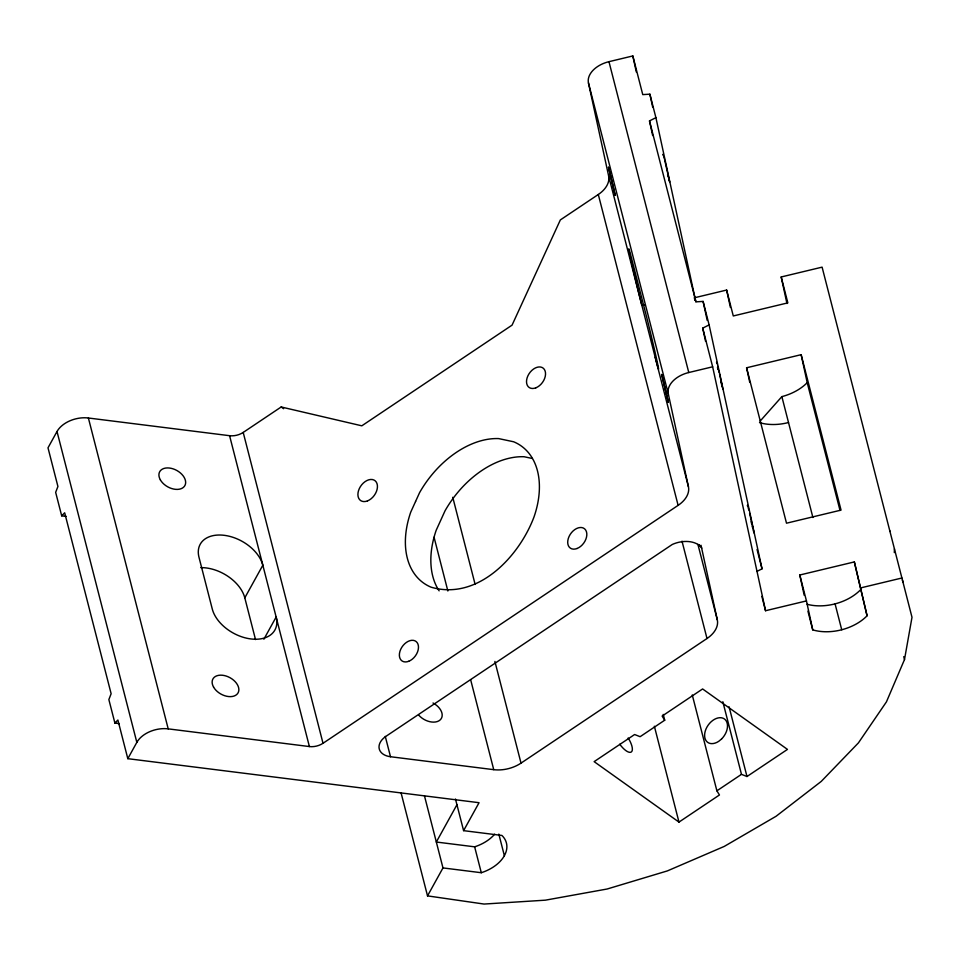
<?xml version="1.0" encoding="UTF-8"?>
<svg xmlns="http://www.w3.org/2000/svg" width="960" height="960" viewBox="0 0 960 960"><rect width="100%" height="100%" fill="white"/><g stroke="black" fill="none" stroke-linecap="round" stroke-linejoin="round"><path stroke-width="1.44" d="M894.312 552.588L894.432 548.868M669.708 182.052L664.68 160.032M754.104 533.052L749.58 513.084M401.04 792.744L427.524 895.884L484.068 904.056L545.412 900.168L607.14 889.008L667.356 870.912L724.248 846.42L776.064 816.276L821.244 781.416L858.42 742.884L886.452 701.844L904.5 659.556L912 617.304L822.096 267.144L781.188 276.972L786.948 303.54M695.82 301.704L655.908 117.66L649.884 94.176L642.756 94.608L632.832 55.944L608.964 61.68A24.552 15.876 -14.4 0 0 588.456 82.92L608.616 175.86A28.056 18.144 -14.4 0 1 598.308 194.496L560.34 219.936L512.064 325.14L361.812 425.82L281.184 406.98L243.204 432.432A14.016 9.06 -14.4 0 1 229.584 435.696L88.392 418.008A24.552 15.876 -14.4 0 0 57.012 431.508L48 447.816L57.924 486.48L55.656 492.348L61.692 515.832L66.156 516.396M427.524 895.884L442.98 867.924L481.296 872.724A35.064 22.68 -14.4 0 0 501.912 835.452L463.596 830.652L479.052 802.704L127.812 758.676L136.836 742.368A24.552 15.876 -14.4 0 1 168.204 728.868L309.396 746.556A14.016 9.06 -14.4 0 0 323.016 743.28L678.12 505.356A28.056 18.144 -14.4 0 0 688.428 486.72L668.28 393.78L588.456 82.92M255.516 639.576L244.8 597.84L262.836 565.224A35.064 22.824 28.9 0 0 224.256 535.32A35.064 22.824 28.9 0 0 198.972 557.22L212.28 609.024A35.064 22.824 28.9 0 0 250.86 638.94A35.064 22.824 28.9 0 0 276.144 617.028L263.88 639.216M456.936 804.756L436.332 842.028L474.648 846.828A35.064 22.68 -14.4 0 0 494.652 834.192M760.092 421.152L781.86 396.624A41.088 26.568 -14.4 0 0 807.204 382.656L801.144 354.684L746.592 367.776L749.736 382.26M61.692 515.832L64.68 512.784L111.132 693.72L108.864 699.588L114.9 723.072L119.364 723.636M114.9 723.072L117.888 720.012L127.812 758.676M385.284 736.392L390.504 756.732L493.74 769.668A28.056 18.144 -14.4 0 0 521.016 763.128L707.004 638.508A28.056 18.144 -14.4 0 0 717.312 619.86L701.016 545.268M663.216 714.408L664.704 720.216L640.116 736.692L634.608 734.52L594.132 761.64L678.972 822.096L719.448 794.976L716.892 790.824L692.268 694.956M716.892 790.824L741.48 774.348L746.988 776.52L787.464 749.4L702.612 688.956L662.136 716.076L664.704 720.216M652.668 135.516L649.5 120.912L655.908 117.66M705.564 341.292L702.72 328.14L709.116 324.9L703.092 301.416L695.964 301.848L649.5 120.912M756.9 571.428L762.024 568.836L709.116 324.9M644.76 304.692L641.868 305.376A35.064 0.648 76.5 0 1 630.408 257.304A35.064 0.648 76.5 0 1 632.256 261.036L645.552 312.84A35.064 0.648 76.5 0 1 657.012 360.924A35.064 0.648 76.5 0 1 655.176 357.192M694.188 297.84L726.636 290.052L733.284 315.96L787.836 302.868L781.188 276.972M668.28 393.78A24.552 15.876 -14.4 0 1 688.776 372.528L712.644 366.804L702.72 328.14M804.204 595.284L799.8 575.004L854.352 561.924L867.072 615.792A41.088 26.568 -14.4 0 1 812.736 629.88L807.936 611.172M761.868 596.412L765.54 610.728L806.448 600.912L799.8 575.004M861 587.82L901.92 578.004M532.296 458.472L524.052 456.732A84.144 56.34 -54.5 0 0 445.068 510.744L436.176 530.304A84.144 56.34 -54.5 0 0 439.128 590.844M281.184 406.98L283.608 408.708M663.324 154.92L663.072 154.176L663.252 155.496M722.676 388.536L722.928 389.292L719.544 374.004M747.708 505.932L747.456 505.176L747.636 506.508M699.3 545.388L699.552 546.144L699.372 544.824M669 179.64L669.456 181.296M716.532 362.16L716.988 363.816M694.5 298.692L694.956 300.348M753.384 530.652L753.852 532.296M663.78 156.576L664.416 159.012M722.208 386.88L720.804 381.384M748.164 507.588L748.812 510.024M889.764 530.676L889.956 531.444M902.412 579.96L902.964 582.132M903.756 656.652L904.5 659.556M801.144 354.684L841.044 510.108L786.504 523.2L746.592 367.776M807.204 382.656L840.024 510.48M854.352 561.924L867.072 615.792M781.86 396.624L812.904 517.512M835.068 603.864L841.728 629.772M757.056 549.492L762.024 568.836M608.964 61.68L688.776 372.528M608.616 175.86L688.428 486.72M697.908 544.332L717.312 619.86M598.308 194.496L678.12 505.356M729.084 706.8L746.988 776.52M682.008 541.176L707.004 638.508M722.832 701.724L741.48 774.348M654.36 726.228L678.972 822.096M452.76 497.292L475.14 584.448M494.904 661.44L521.016 763.128M434.064 537.252L447.864 591M470.616 679.608L493.74 769.668M498.828 834.108L504.372 855.696M474.648 846.828L481.296 872.724M455.46 798.996L463.596 830.652M424.5 795.972L442.98 867.924M243.204 432.432L323.016 743.28M229.584 435.696L309.396 746.556M88.392 418.008L168.204 728.868M57.012 431.508L136.836 742.368M717.624 366.252L718.404 369.312M667.584 174.144L668.364 177.204M752.232 526.176L752.748 528.204M718.692 370.476L719.256 372.78M751.128 521.676L751.692 523.992M717.48 367.44L717.972 369.612M806.448 600.912L812.736 629.88M726.636 290.052L730.404 307.44M703.092 301.416L707.208 320.4M712.644 366.804L765.54 610.728M649.884 94.176L652.728 107.328M632.832 55.944L636.312 72.012M701.76 548.172A22.212 14.364 -14.4 0 0 672.264 544.476L386.064 736.248A18.708 12.096 -14.4 0 0 390.504 756.732M788.508 422.532A41.088 26.568 -14.4 0 1 759.528 422.64M860.424 589.896A41.088 26.568 -14.4 0 1 807.144 604.284M433.008 703.008A14.376 9.36 28.9 0 1 440.016 720.048A14.376 9.36 28.9 0 1 418.848 715.272M200.772 567.636A35.064 22.824 28.9 0 1 244.8 597.84M628.164 737.976A14.376 5.256 56.2 0 1 631.332 751.956A14.376 5.256 56.2 0 1 619.752 744.216M608.52 167.256L615.168 195.144L608.52 167.256M661.728 374.496L668.376 402.372L661.728 374.496M415.572 501.48L410.724 512.16A84.144 56.34 -54.5 0 0 431.112 587.196C477.684 600.888 519.156 556.728 534.06 516.804A84.144 56.34 -54.5 0 0 513.66 441.78L498.6 438.588A84.144 56.34 -54.5 0 0 419.604 492.6L415.572 501.48M721.56 738.996L718.776 741.288A14.376 9.624 -54.5 0 1 704.82 732.936A14.376 9.624 -54.5 0 1 722.82 718.128A14.376 9.624 -54.5 0 1 721.56 738.996M367.464 500.916A12.276 8.22 -54.5 0 0 376.248 482.028A12.276 8.22 -54.5 0 0 359.316 488.604A12.276 8.22 -54.5 0 0 367.464 500.916M408.708 661.296A12 8.04 -54.5 0 0 417.3 642.816A12 8.04 -54.5 0 0 400.74 649.248A12 8.04 -54.5 0 0 408.708 661.296M535.824 387.84A11.952 8.004 -54.5 0 0 544.368 369.444A11.952 8.004 -54.5 0 0 527.892 375.84A11.952 8.004 -54.5 0 0 535.824 387.84M577.068 548.496A12 8.04 -54.5 0 0 585.648 530.016A12 8.04 -54.5 0 0 569.088 536.448A12 8.04 -54.5 0 0 577.068 548.496M160.344 479.832A14.376 9.36 28.9 0 0 183.468 487.332A14.376 9.36 28.9 0 0 173.04 468.828A14.376 9.36 28.9 0 0 160.344 479.832M213.552 687.06A14.376 9.36 28.9 0 0 236.676 694.572A14.376 9.36 28.9 0 0 226.248 676.068A14.376 9.36 28.9 0 0 213.552 687.06"/></g></svg>
